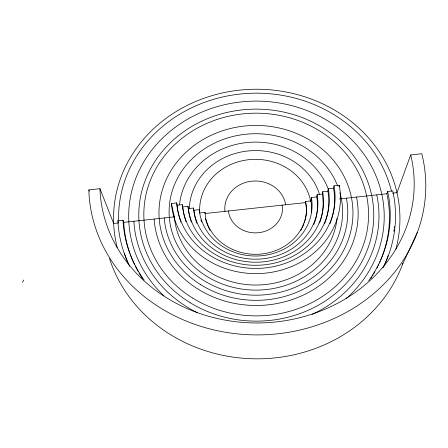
<?xml version="1.0" encoding="UTF-8"?>
<svg xmlns="http://www.w3.org/2000/svg" width="448" height="448" viewBox="0 0 448 448"><rect width="100%" height="100%" fill="white"/><g stroke="black" fill="none" stroke-linecap="round" stroke-linejoin="round"><path stroke-width="0.67" d="M305.144 219.901A50.988 45.92 0.2 0 0 306.482 208.555L305.486 202.608L305.631 201.488L310.923 200.917L311.422 197.506L316.758 196.924L317.128 194.617L322.28 194.057L322.683 191.716L327.863 191.156L328.306 188.782L333.519 188.216L333.995 185.814L339.237 185.242L338.957 186.575M380.761 259.913A132.905 119.98 0.4 0 0 386.87 193.766L387.649 191.47L392.739 190.915A138.869 125.227 0.3 0 1 382.978 267.859M410.71 154.935A157.17 138.79 -0.3 0 1 276.03 321.933A157.17 138.79 -0.3 0 1 99.938 188.698L88.838 189.907A168.498 148.882 -0.2 0 0 277.67 333.794A168.498 148.882 -0.2 0 0 421.809 153.731L410.71 154.935L396.99 192.668L392.566 193.15M402.427 264.583L417.39 232.266M22.4 282.313L23.738 280.045M337.047 218.557A81.637 73.573 0.2 0 1 254.906 285.04A81.637 73.573 0.2 0 1 174.367 216.854L171.405 203.476L176.652 202.905A79.33 70.874 0 0 0 265.317 267.91A79.33 70.874 0 0 0 333.995 185.814M176.652 202.905L177.128 205.206L182.342 204.641A73.584 65.822 0 0 0 264.566 264.807A73.584 65.822 0 0 0 328.306 188.782M182.342 204.641L182.778 206.914L187.958 206.354A67.906 60.827 0 0 0 263.822 261.772A67.906 60.827 0 0 0 322.683 191.716M187.958 206.354L188.362 208.606L193.514 208.046A62.3 55.882 0.1 0 0 263.094 258.787A62.3 55.882 0.1 0 0 317.128 194.617M193.514 208.046L193.883 210.274L199.22 209.698A56.543 50.781 0.1 0 0 262.354 255.651A56.543 50.781 0.1 0 0 311.422 197.506M129.718 266.358A138.869 125.227 0.3 0 1 117.902 220.774L122.993 220.22L123.771 222.348A132.905 119.98 0.4 0 0 129.92 253.406M199.718 212.996L205.01 212.419L205.156 213.511L305.486 202.608M118.709 222.902L113.652 223.451L99.938 188.698M123.771 222.348L174.367 216.854M339.438 198.923L386.87 193.766M88.838 189.907L89.382 191.19M117.902 220.774L118.507 222.37M305.631 201.488L306.634 207.452A51.139 46.026 0.2 0 1 261.66 253.988A51.139 46.026 0.2 0 1 205.621 218.422M282.044 205.156L282.526 208.326A27.154 24.45 0.2 0 1 258.642 232.714A27.154 24.45 0.2 0 1 228.967 214.144L228.598 210.963M199.22 209.698L199.422 211.014M205.01 212.419L205.772 219.498A50.988 45.92 0.2 0 0 210.078 230.233M224.963 211.355A30.587 27.541 0.2 0 1 251.703 181.199A30.587 27.541 0.2 0 1 285.678 204.764M189.347 208.438A66.304 59.735 0.2 0 1 247.632 151.01A66.304 59.735 0.2 0 1 319.491 194.298M199.769 212.71A55.877 50.327 0.2 0 1 249.183 159.656A55.877 50.327 0.2 0 1 310.638 201.359M179.536 204.557A76.524 68.958 0.2 0 1 247.649 142.481A76.524 68.958 0.2 0 1 328.714 190.4M356.513 197.064A102.11 92.075 0.3 0 1 268.358 304.819A102.11 92.075 0.3 0 1 154.129 219.05M346.394 198.167A91.868 82.818 0.3 0 1 266.98 294.605A91.868 82.818 0.3 0 1 164.248 217.952M376.751 194.869A122.629 110.656 0.3 0 1 312.038 314.418M197.193 312.626A122.629 110.656 0.3 0 1 133.89 221.25M339.926 192.746A86.755 78.193 0.3 0 1 234.959 287.79A86.755 78.193 0.3 0 1 191.47 159.438A86.755 78.193 0.3 0 1 337.501 185.59M164.018 295.932A127.764 115.315 0.4 0 1 167.664 133.392A127.764 115.315 0.4 0 1 347.771 135.878A127.764 115.315 0.4 0 1 346.366 298.446M380.218 261.173A132.905 119.98 0.4 0 1 379.378 263.066M378.79 264.32A132.905 119.98 0.4 0 1 378.19 265.574M377.574 266.823A132.905 119.98 0.4 0 1 376.936 268.066M374.931 271.768A132.905 119.98 0.4 0 1 373.873 273.599M373.15 274.809A132.905 119.98 0.4 0 1 372.411 276.013M371.655 277.206A132.905 119.98 0.4 0 1 370.888 278.398M142.374 278.398A132.905 119.98 0.4 0 1 139.003 272.972M138.298 271.746A132.905 119.98 0.4 0 1 135.313 266.146M134.697 264.886A132.905 119.98 0.4 0 1 130.379 254.688M394.352 226.604A138.046 124.656 0.4 0 1 394.24 227.976M394.111 229.348A138.046 124.656 0.4 0 1 393.882 231.409M388.326 255.382A138.046 124.656 0.4 0 1 383.611 266.896M128.817 264.751A138.046 124.656 0.4 0 1 124.314 253.182M118.63 220.802A138.046 124.656 0.4 0 1 239.988 94.058A138.046 124.656 0.4 0 1 391.462 191.206M117.225 247.526A143.198 129.332 0.4 0 1 257.51 89.236A143.198 129.332 0.4 0 1 395.892 249.245M402.909 263.267A153.502 138.706 0.4 0 1 254.458 358.814A153.502 138.706 0.4 0 1 109.519 258.558M304.97 220.55A50.988 45.92 0.2 0 1 304.382 222.494M303.929 223.787A50.988 45.92 0.2 0 1 302.322 227.601M301.706 228.844A50.988 45.92 0.2 0 1 300.703 230.67M201.505 221.906A56.039 50.439 0.2 0 1 200.934 219.867M310.923 200.917A56.039 50.439 0.2 0 1 311.388 212.744M317.083 212.162A61.93 55.63 0.1 0 1 313.807 224.543M196.862 223.205A61.93 55.63 0.1 0 1 193.883 210.274M316.758 196.924A61.93 55.63 0.1 0 1 317.162 211.501M322.28 194.057A67.497 60.553 0.1 0 1 319.603 222.998M191.374 222.163A67.497 60.553 0.1 0 1 188.362 208.606M327.863 191.156A73.142 65.526 0 0 1 324.52 223.927M186.049 221.766A73.142 65.526 0 0 1 182.778 206.914M333.519 188.216A78.848 70.543 0 0 1 329.991 223.636M180.886 222.018A78.848 70.543 0 0 1 177.128 205.206M339.237 185.242A84.633 75.617 0 0 1 266.022 273.062A84.633 75.617 0 0 1 171.405 203.476M387.649 191.47A133.694 120.534 0.3 0 1 368.732 280.678M144.105 280.067A133.694 120.534 0.3 0 1 122.993 220.22M200.368 284.48A96.992 87.444 0.3 0 0 352.593 220.55A96.992 87.444 0.3 0 0 214.945 133.605A96.992 87.444 0.3 0 0 200.368 284.48M190.042 302.618A117.494 106.008 0.3 0 0 373.436 223.227A117.494 106.008 0.3 0 0 205.346 119.549A117.494 106.008 0.3 0 0 190.042 302.618M192.578 298.015A112.364 101.36 0.3 0 0 368.211 222.555A112.364 101.36 0.3 0 0 207.782 123.01A112.364 101.36 0.3 0 0 192.578 298.015"/></g></svg>
